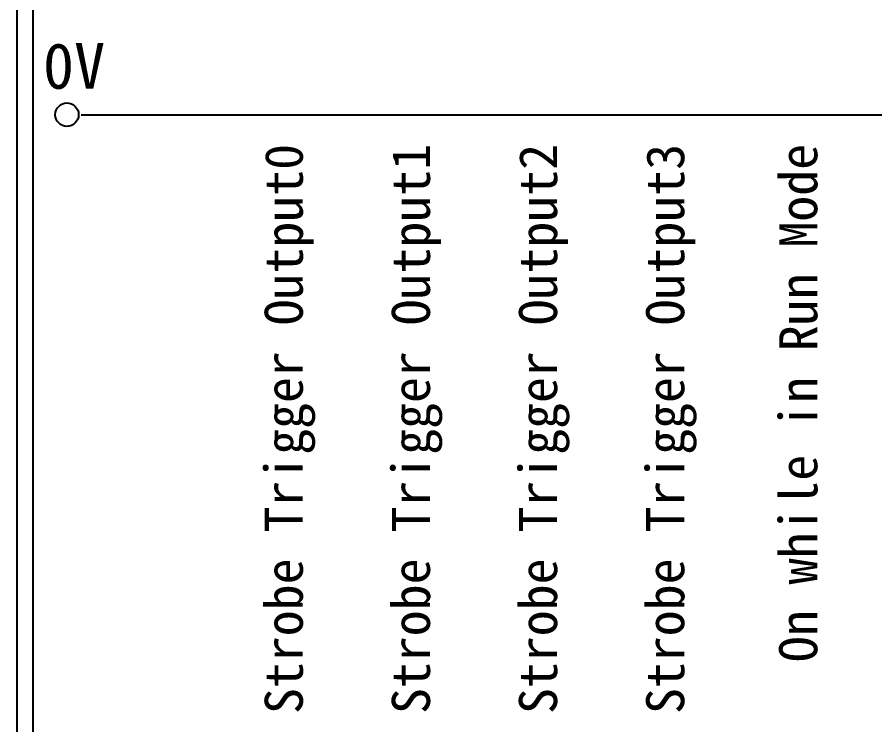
# Model space of a CAD drawing. Extents: x 627 to 914, y 3 to 207.
# Drawn here: x 627.2 to 694.7, y 51.9 to 107.6 of the extents above; entities that cross this region are included whole.
import ezdxf

# ---------------------------------------------------------------- set-up
doc = ezdxf.new("R2010")
doc.units = 0
doc.layers.add('圖框層', color=7, linetype='CONTINUOUS')
doc.layers.add('標尺寸層', color=3, linetype='CONTINUOUS')
doc.styles.add('CNS', font='romanc.shx', dxfattribs={"bigfont": 'chineset.shx'})
doc.styles.add('STSL', font='kaiu.ttf')

msp = doc.modelspace()

# ---------------------------------------------------------------- linework, layer by layer
at = {"layer": '圖框層', "color": 7}
for p, q in [((627.197, 3), (627.197, 206.969)), ((628.447, 4.25), (628.447, 205.719))]:
    msp.add_line(p, q, dxfattribs=at)
at = {"layer": '標尺寸層', "color": 7}
msp.add_line((632.246, 99.958), (910.117, 99.958), dxfattribs=at)
msp.add_circle((631.119, 99.958), 0.92, dxfattribs=at)

# ---------------------------------------------------------------- texts
at = {"layer": '圖框層', "color": 4, "style": 'STSL'}
msp.add_text('0V', height=3.6, dxfattribs=at).set_placement((629.229, 102))
at = {"layer": '標尺寸層', "color": 7, "char_height": 3, "width": 58.15377, "attachment_point": 6, "rotation": 90, "style": 'CNS'}
for s, insert in [('{\\fDFKai-SB|b0|i0|c136|p65;Strobe Trigger Output0}', (648.681, 97.655)), ('{\\fDFKai-SB|b0|i0|c136|p65;Strobe Trigger Output1}', (658.691, 97.655)), ('{\\fDFKai-SB|b0|i0|c136|p65;Strobe Trigger Output2}', (668.701, 97.655)), ('{\\fDFKai-SB|b0|i0|c136|p65;Strobe Trigger Output3}', (678.711, 97.655)), ('{\\fDFKai-SB|b0|i0|c136|p65;On while in Run Mode}', (688.721, 97.655))]:
    msp.add_mtext(s, dxfattribs=dict(at, insert=insert))

doc.saveas('drawing.dxf')
